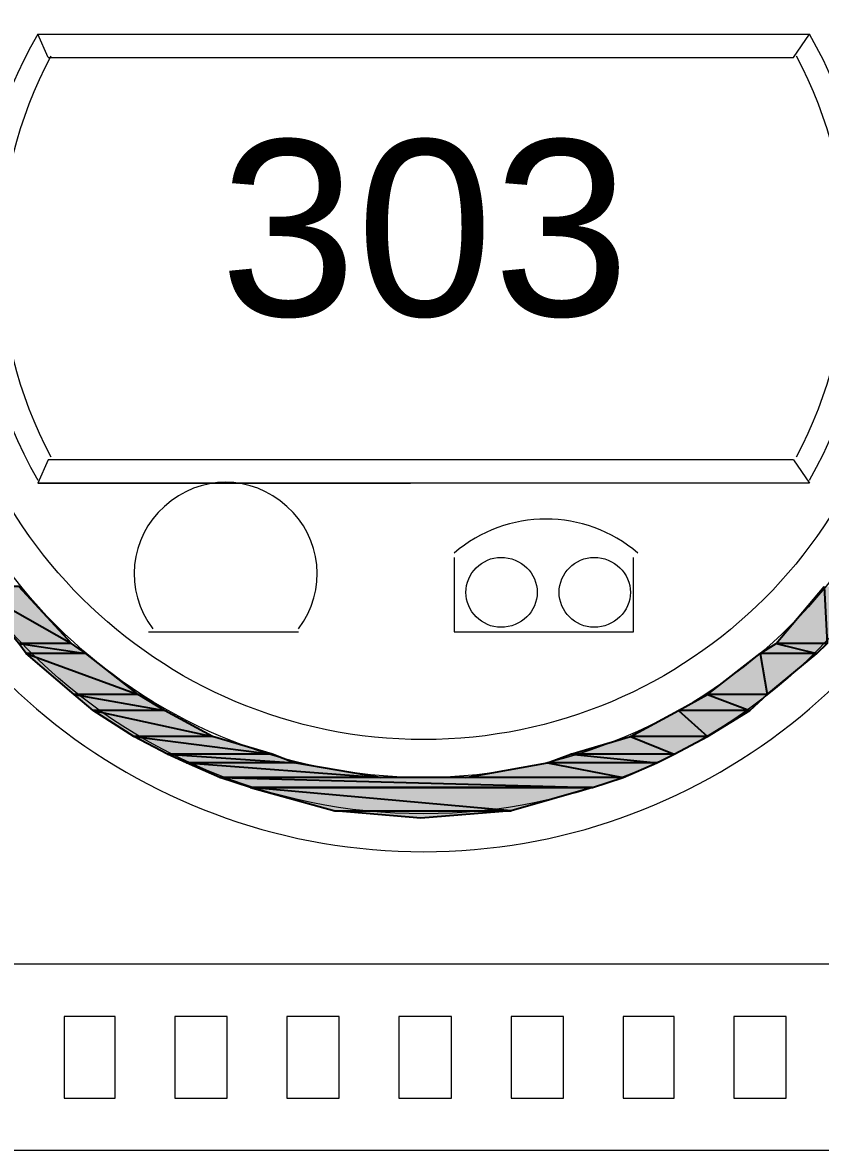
# Model space of a CAD drawing. Header units: millimetres. Extents: x 50 to 186, y -32 to 33.
# Drawn here: x 116.647 to 117.412, y -7.401 to -6.32 of the extents above; entities that cross this region are included whole.
import ezdxf

# ---------------------------------------------------------------- set-up
doc = ezdxf.new("R2010")
doc.units = ezdxf.units.MM
doc.layers.add('Prumada Eletrica', color=40, linetype='Continuous', lineweight=30)
doc.styles.add('Arial0', font='arial.ttf', dxfattribs={"height": 3.14658})

msp = doc.modelspace()

# ---------------------------------------------------------------- hatches: boundary and pattern name
at = {"layer": 'Prumada Eletrica', "true_color": 0x000007}
h = msp.add_hatch(color=7, dxfattribs=at)
h.paths.add_polyline_path([(116.6435, -6.8601), (116.5974, -6.8601), (116.6938, -6.9146)])
h.paths.add_polyline_path([(116.5974, -6.8601), (116.6938, -6.9146), (116.6435, -6.9146)])
h = msp.add_hatch(color=7, dxfattribs=at)
h.paths.add_polyline_path([(117.462, -6.8601), (117.4159, -6.8601), (117.4187, -6.9146)])
h.paths.add_polyline_path([(117.4159, -6.8601), (117.4187, -6.9146), (117.3698, -6.9146)])
h = msp.add_hatch(color=7, dxfattribs=at)
h.paths.add_polyline_path([(116.6938, -6.9146), (116.6435, -6.9146), (116.7077, -6.9243)])
h.paths.add_polyline_path([(116.6435, -6.9146), (116.7077, -6.9243), (116.6505, -6.9243)])
h = msp.add_hatch(color=7, dxfattribs=at)
h.paths.add_polyline_path([(117.4187, -6.9146), (117.3698, -6.9146), (117.4089, -6.9243)])
h.paths.add_polyline_path([(117.3698, -6.9146), (117.4089, -6.9243), (117.3544, -6.9243)])
h = msp.add_hatch(color=7, dxfattribs=at)
h.paths.add_polyline_path([(116.7077, -6.9243), (116.6505, -6.9243), (116.758, -6.9635)])
h.paths.add_polyline_path([(116.6505, -6.9243), (116.758, -6.9635), (116.6965, -6.9635)])
h = msp.add_hatch(color=7, dxfattribs=at)
h.paths.add_polyline_path([(117.4089, -6.9243), (117.3544, -6.9243), (117.3614, -6.9635)])
h.paths.add_polyline_path([(117.3544, -6.9243), (117.3614, -6.9635), (117.3041, -6.9635)])
h = msp.add_hatch(color=7, dxfattribs=at)
h.paths.add_polyline_path([(116.758, -6.9635), (116.6965, -6.9635), (116.7831, -6.9788)])
h.paths.add_polyline_path([(116.6965, -6.9635), (116.7831, -6.9788), (116.7147, -6.9788)])
h = msp.add_hatch(color=7, dxfattribs=at)
h.paths.add_polyline_path([(117.3614, -6.9635), (117.3041, -6.9635), (117.3446, -6.9788)])
h.paths.add_polyline_path([(117.3041, -6.9635), (117.3446, -6.9788), (117.2762, -6.9788)])
h = msp.add_hatch(color=7, dxfattribs=at)
h.paths.add_polyline_path([(116.7831, -6.9788), (116.7147, -6.9788), (116.8292, -7.004)])
h.paths.add_polyline_path([(116.7147, -6.9788), (116.8292, -7.004), (116.7538, -7.004)])
h = msp.add_hatch(color=7, dxfattribs=at)
h.paths.add_polyline_path([(117.3446, -6.9788), (117.2762, -6.9788), (117.3041, -7.004)])
h.paths.add_polyline_path([(117.2762, -6.9788), (117.3041, -7.004), (117.2301, -7.004)])
h = msp.add_hatch(color=7, dxfattribs=at)
h.paths.add_polyline_path([(116.8292, -7.004), (116.7538, -7.004), (116.8865, -7.0207)])
h.paths.add_polyline_path([(116.7538, -7.004), (116.8865, -7.0207), (116.7859, -7.0207)])
h = msp.add_hatch(color=7, dxfattribs=at)
h.paths.add_polyline_path([(117.3041, -7.004), (117.2301, -7.004), (117.272, -7.0207)])
h.paths.add_polyline_path([(117.2301, -7.004), (117.272, -7.0207), (117.1728, -7.0207)])
h = msp.add_hatch(color=7, dxfattribs=at)
h.paths.add_polyline_path([(116.8865, -7.0207), (116.7859, -7.0207), (116.9075, -7.0291)])
h.paths.add_polyline_path([(116.7859, -7.0207), (116.9075, -7.0291), (116.8041, -7.0291)])
h = msp.add_hatch(color=7, dxfattribs=at)
h.paths.add_polyline_path([(117.272, -7.0207), (117.1728, -7.0207), (117.2553, -7.0291)])
h.paths.add_polyline_path([(117.1728, -7.0207), (117.2553, -7.0291), (117.1505, -7.0291)])
h = msp.add_hatch(color=7, dxfattribs=at)
h.paths.add_polyline_path([(116.9075, -7.0291), (116.8041, -7.0291), (116.9899, -7.0431)])
h.paths.add_polyline_path([(116.8041, -7.0291), (116.9899, -7.0431), (116.8362, -7.0431)])
h = msp.add_hatch(color=7, dxfattribs=at)
h.paths.add_polyline_path([(117.2553, -7.0291), (117.1505, -7.0291), (117.2231, -7.0431)])
h.paths.add_polyline_path([(117.1505, -7.0291), (117.2231, -7.0431), (117.0723, -7.0431)])
h = msp.add_hatch(color=7, dxfattribs=at)
h.paths.add_polyline_path([(117.2231, -7.0431), (116.8362, -7.0431), (117.1938, -7.0528)])
h.paths.add_polyline_path([(116.8362, -7.0431), (117.1938, -7.0528), (116.8656, -7.0528)])
h = msp.add_hatch(color=7, dxfattribs=at)
h.paths.add_polyline_path([(116.8656, -7.0528), (116.9466, -7.0752), (117.1156, -7.0752)])
h.paths.add_polyline_path([(116.9466, -7.0752), (117.1156, -7.0752), (117.029, -7.0822)])
msp.add_hatch(color=7, dxfattribs=at).paths.add_polyline_path([(116.8656, -7.0528), (117.1938, -7.0528), (117.1156, -7.0752)])

# ---------------------------------------------------------------- linework, layer by layer
at = {"layer": 'Prumada Eletrica', "color": 7, "linetype": 'Continuous', "lineweight": 20, "true_color": 0x000007}
for points in [[(116.6714, -6.3531), (116.6616, -6.3307), (116.6616, -6.3307)], [(116.6616, -6.3307), (117.4019, -6.3307), (117.4019, -6.3307)], [(117.3865, -6.3531), (117.4019, -6.3307), (117.4019, -6.3307)], [(116.6714, -6.3531), (117.3865, -6.3531), (117.3865, -6.3531)], [(116.6714, -6.7386), (116.6616, -6.7609), (116.6616, -6.7609)], [(117.3865, -6.7386), (116.6714, -6.7386), (116.6714, -6.7386)], [(117.3865, -6.7386), (117.4019, -6.7609), (117.4019, -6.7609)], [(117.4019, -6.7609), (116.6616, -6.7609), (116.6616, -6.7609)], [(116.6616, -6.7609), (117.0192, -6.7609), (117.0192, -6.7609)], [(117.0611, -6.8322), (117.0611, -6.9034), (117.2329, -6.9034), (117.2329, -6.8322)], [(116.7678, -6.9034), (116.9116, -6.9034), (116.9116, -6.9034)]]:
    msp.add_lwpolyline(points, dxfattribs=at)
at = {"layer": 'Prumada Eletrica', "color": 7, "linetype": 'Continuous', "lineweight": -2, "true_color": 0x000007}
for points in [[(116.6435, -6.8601), (116.5974, -6.8601), (116.6938, -6.9146)], [(116.5974, -6.8601), (116.6938, -6.9146), (116.6435, -6.9146)], [(117.4159, -6.8601), (117.4187, -6.9146), (117.3698, -6.9146)], [(116.6938, -6.9146), (116.6435, -6.9146), (116.7077, -6.9243)], [(116.6435, -6.9146), (116.7077, -6.9243), (116.6505, -6.9243)], [(117.3698, -6.9146), (117.4089, -6.9243), (117.3544, -6.9243)], [(117.4187, -6.9146), (117.3698, -6.9146), (117.4089, -6.9243)], [(116.7077, -6.9243), (116.6505, -6.9243), (116.758, -6.9635)], [(116.6505, -6.9243), (116.758, -6.9635), (116.6965, -6.9635)], [(117.3544, -6.9243), (117.3614, -6.9635), (117.3041, -6.9635)], [(117.4089, -6.9243), (117.3544, -6.9243), (117.3614, -6.9635)], [(116.758, -6.9635), (116.6965, -6.9635), (116.7831, -6.9788)], [(116.6965, -6.9635), (116.7831, -6.9788), (116.7147, -6.9788)], [(117.3041, -6.9635), (117.3446, -6.9788), (117.2762, -6.9788)], [(117.3614, -6.9635), (117.3041, -6.9635), (117.3446, -6.9788)], [(116.7831, -6.9788), (116.7147, -6.9788), (116.8292, -7.004)], [(116.7147, -6.9788), (116.8292, -7.004), (116.7538, -7.004)], [(117.2762, -6.9788), (117.3041, -7.004), (117.2301, -7.004)], [(117.3446, -6.9788), (117.2762, -6.9788), (117.3041, -7.004)], [(116.8292, -7.004), (116.7538, -7.004), (116.8865, -7.0207)], [(116.7538, -7.004), (116.8865, -7.0207), (116.7859, -7.0207)], [(117.2301, -7.004), (117.272, -7.0207), (117.1728, -7.0207)], [(117.3041, -7.004), (117.2301, -7.004), (117.272, -7.0207)], [(116.8865, -7.0207), (116.7859, -7.0207), (116.9075, -7.0291)], [(116.7859, -7.0207), (116.9075, -7.0291), (116.8041, -7.0291)], [(117.1728, -7.0207), (117.2553, -7.0291), (117.1505, -7.0291)], [(117.272, -7.0207), (117.1728, -7.0207), (117.2553, -7.0291)], [(116.9075, -7.0291), (116.8041, -7.0291), (116.9899, -7.0431)], [(116.8041, -7.0291), (116.9899, -7.0431), (116.8362, -7.0431)], [(117.1505, -7.0291), (117.2231, -7.0431), (117.0723, -7.0431)], [(117.2553, -7.0291), (117.1505, -7.0291), (117.2231, -7.0431)], [(117.2231, -7.0431), (116.8362, -7.0431), (117.1938, -7.0528)], [(116.8362, -7.0431), (117.1938, -7.0528), (116.8656, -7.0528)], [(116.8656, -7.0528), (116.9466, -7.0752), (117.1156, -7.0752)], [(116.8656, -7.0528), (117.1938, -7.0528), (117.1156, -7.0752)], [(116.9466, -7.0752), (117.1156, -7.0752), (117.029, -7.0822)]]:
    msp.add_lwpolyline(points, close=True, dxfattribs=at)
at = {"layer": 'Prumada Eletrica', "color": 7, "linetype": 'Continuous', "lineweight": 20, "true_color": 0x000007}
for points in [[(117.0262, -7.2219), (117.6016, -7.2219), (117.6016, -7.4006), (116.4605, -7.4006), (116.4605, -7.2219)], [(116.6868, -7.3504), (116.7357, -7.3504), (116.7357, -7.2721), (116.6868, -7.2721)], [(116.7929, -7.3504), (116.8432, -7.3504), (116.8432, -7.2721), (116.7929, -7.2721)], [(116.9005, -7.3504), (116.9508, -7.3504), (116.9508, -7.2721), (116.9005, -7.2721)], [(117.008, -7.3504), (117.0583, -7.3504), (117.0583, -7.2721), (117.008, -7.2721)], [(117.1156, -7.3504), (117.1659, -7.3504), (117.1659, -7.2721), (117.1156, -7.2721)], [(117.2231, -7.3504), (117.272, -7.3504), (117.272, -7.2721), (117.2231, -7.2721)], [(117.3293, -7.3504), (117.3796, -7.3504), (117.3796, -7.2721), (117.3293, -7.2721)]]:
    msp.add_lwpolyline(points, close=True, dxfattribs=at)
for points, knots in [([(117.5653, -6.5444), (117.5653, -6.2483), (117.3265, -6.0095), (117.0318, -6.0095), (117.0318, -6.0095), (116.7357, -6.0095), (116.4968, -6.2483), (116.4968, -6.5444), (116.4968, -6.5444), (116.4968, -6.8391), (116.7357, -7.078), (117.0318, -7.078), (117.0318, -7.078), (117.3265, -7.078), (117.5653, -6.8391), (117.5653, -6.5444)], [0, 0, 0, 0, 0.0625, 0.0625, 0.0625, 0.062501, 0.125, 0.125, 0.125, 0.125001, 0.1875, 0.1875, 0.1875, 0.187501, 1, 1, 1, 1]), ([(116.7706, -6.0374), (116.5359, -6.1575), (116.4144, -6.4229), (116.4773, -6.6785), (116.4773, -6.6785), (116.5387, -6.9341), (116.7678, -7.1143), (117.0318, -7.1143), (117.0318, -7.1143), (117.2944, -7.1143), (117.5234, -6.9341), (117.5849, -6.6785), (117.5849, -6.6785), (117.6477, -6.4229), (117.5262, -6.1575), (117.293, -6.0374)], [0, 0, 0, 0, 0.0625, 0.0625, 0.0625, 0.062501, 0.125, 0.125, 0.125, 0.125001, 0.1875, 0.1875, 0.1875, 0.187501, 1, 1, 1, 1]), ([(117.5304, -6.5444), (117.5304, -6.2679), (117.3069, -6.0458), (117.0318, -6.0458), (117.0318, -6.0458), (116.7552, -6.0458), (116.5331, -6.2679), (116.5331, -6.5444), (116.5331, -6.5444), (116.5331, -6.8196), (116.7552, -7.0431), (117.0318, -7.0431), (117.0318, -7.0431), (117.3069, -7.0431), (117.5304, -6.8196), (117.5304, -6.5444)], [0, 0, 0, 0, 0.0625, 0.0625, 0.0625, 0.062501, 0.125, 0.125, 0.125, 0.125001, 0.1875, 0.1875, 0.1875, 0.187501, 1, 1, 1, 1]), ([(117.4941, -6.5444), (117.4941, -6.2888), (117.2874, -6.0807), (117.0318, -6.0807), (117.0318, -6.0807), (116.7762, -6.0807), (116.568, -6.2888), (116.568, -6.5444), (116.568, -6.5444), (116.568, -6.8), (116.7762, -7.0068), (117.0318, -7.0068), (117.0318, -7.0068), (117.2874, -7.0068), (117.4941, -6.8), (117.4941, -6.5444)], [0, 0, 0, 0, 0.0625, 0.0625, 0.0625, 0.062501, 0.125, 0.125, 0.125, 0.125001, 0.1875, 0.1875, 0.1875, 0.187501, 1, 1, 1, 1]), ([(116.9116, -6.9006), (116.9396, -6.8643), (116.934, -6.8126), (116.9005, -6.7833), (116.9005, -6.7833), (116.867, -6.7525), (116.8167, -6.7525), (116.7831, -6.7833), (116.7831, -6.7833), (116.7496, -6.8126), (116.744, -6.8643), (116.772, -6.9006)], [0, 0, 0, 0, 0.083333, 0.083333, 0.083333, 0.083334, 0.166667, 0.166667, 0.166667, 0.166668, 1, 1, 1, 1]), ([(117.1407, -6.8657), (117.1407, -6.8475), (117.1254, -6.8322), (117.1058, -6.8322), (117.1058, -6.8322), (117.0876, -6.8322), (117.0723, -6.8475), (117.0723, -6.8657), (117.0723, -6.8657), (117.0723, -6.8838), (117.0876, -6.8992), (117.1058, -6.8992), (117.1058, -6.8992), (117.1254, -6.8992), (117.1407, -6.8838), (117.1407, -6.8657)], [0, 0, 0, 0, 0.0625, 0.0625, 0.0625, 0.062501, 0.125, 0.125, 0.125, 0.125001, 0.1875, 0.1875, 0.1875, 0.187501, 1, 1, 1, 1]), ([(117.2301, -6.8657), (117.2301, -6.8475), (117.2147, -6.8322), (117.1952, -6.8322), (117.1952, -6.8322), (117.177, -6.8322), (117.1617, -6.8475), (117.1617, -6.8657), (117.1617, -6.8657), (117.1617, -6.8838), (117.177, -6.8992), (117.1952, -6.8992), (117.1952, -6.8992), (117.2147, -6.8992), (117.2301, -6.8838), (117.2301, -6.8657)], [0, 0, 0, 0, 0.0625, 0.0625, 0.0625, 0.062501, 0.125, 0.125, 0.125, 0.125001, 0.1875, 0.1875, 0.1875, 0.187501, 1, 1, 1, 1])]:
    msp.add_open_spline(points, degree=3, knots=knots, dxfattribs=at)
for points in [[(116.6616, -6.3307), (116.5848, -6.462), (116.5848, -6.6254), (116.6616, -6.7581)], [(117.4019, -6.7581), (117.4773, -6.6254), (117.4773, -6.462), (117.4019, -6.3307)], [(116.6742, -6.3517), (116.6099, -6.4718), (116.6099, -6.6157), (116.6742, -6.7358)], [(117.3893, -6.7358), (117.4536, -6.6157), (117.4536, -6.4718), (117.3893, -6.3517)], [(117.2371, -6.828), (117.1868, -6.7847), (117.1114, -6.7847), (117.0611, -6.828)]]:
    msp.add_open_spline(points, degree=3, dxfattribs=at)

# ---------------------------------------------------------------- texts
at = {"layer": 'Prumada Eletrica', "color": 7, "true_color": 0x000007, "style": 'Arial0'}
msp.add_text('303', height=0.16871, dxfattribs=at).set_placement((116.8362, -6.6008))

doc.saveas('drawing.dxf')
